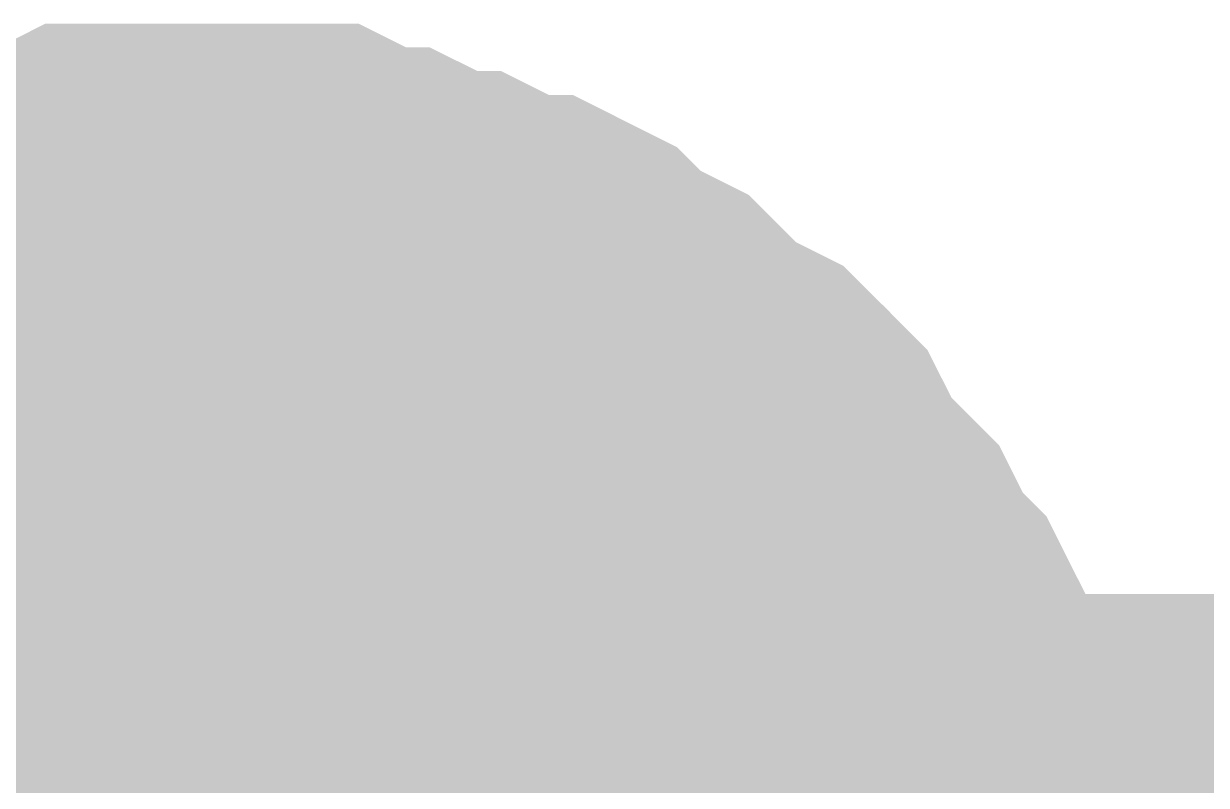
# Model space of a CAD drawing. Header units: inches. Extents: x 0 to 841, y 0 to 594.
# Drawn here: x 487.346 to 488.462, y 305.189 to 305.909 of the extents above; entities that cross this region are included whole.
import ezdxf

# ---------------------------------------------------------------- set-up
doc = ezdxf.new("R2010")
doc.units = ezdxf.units.IN
doc.layers.add('Sheet', color=255, linetype='Continuous')

msp = doc.modelspace()

# ---------------------------------------------------------------- linework, layer by layer
at = {"layer": 'Sheet'}
for points in [[(487.1772, 305.6917, 0.2997, 0.2997, 0), (487.2221, 305.6917, 0.2997, 0.2997, 0), (487.2446, 305.7142, 0.2997, 0.2997, 0), (487.2895, 305.7142, 0.2997, 0.2997, 0), (487.312, 305.7366, 0.2997, 0.2997, 0), (487.3569, 305.7366, 0.2997, 0.2997, 0), (487.4018, 305.7591, 0.2997, 0.2997, 0), (487.4243, 305.7591, 0.2997, 0.2997, 0), (487.4692, 305.7591, 0.2997, 0.2997, 0), (487.5141, 305.7591, 0.2997, 0.2997, 0)], [(487.1772, 305.6917, 0.2997, 0.2997, 0), (487.2221, 305.6917, 0.2997, 0.2997, 0), (487.2446, 305.7142, 0.2997, 0.2997, 0), (487.2895, 305.7142, 0.2997, 0.2997, 0), (487.312, 305.7366, 0.2997, 0.2997, 0), (487.3569, 305.7366, 0.2997, 0.2997, 0), (487.4018, 305.7591, 0.2997, 0.2997, 0), (487.4243, 305.7591, 0.2997, 0.2997, 0), (487.4692, 305.7591, 0.2997, 0.2997, 0), (487.5141, 305.7591, 0.2997, 0.2997, 0)], [(487.1772, 305.6917, 0.2997, 0.2997, 0), (487.2221, 305.6917, 0.2997, 0.2997, 0), (487.2446, 305.7142, 0.2997, 0.2997, 0), (487.2895, 305.7142, 0.2997, 0.2997, 0), (487.312, 305.7366, 0.2997, 0.2997, 0), (487.3569, 305.7366, 0.2997, 0.2997, 0), (487.4018, 305.7591, 0.2997, 0.2997, 0), (487.4243, 305.7591, 0.2997, 0.2997, 0), (487.4692, 305.7591, 0.2997, 0.2997, 0), (487.5141, 305.7591, 0.2997, 0.2997, 0)], [(487.1772, 305.6917, 0.2997, 0.2997, 0), (487.2221, 305.6917, 0.2997, 0.2997, 0), (487.2446, 305.7142, 0.2997, 0.2997, 0), (487.2895, 305.7142, 0.2997, 0.2997, 0), (487.312, 305.7366, 0.2997, 0.2997, 0), (487.3569, 305.7366, 0.2997, 0.2997, 0), (487.4018, 305.7591, 0.2997, 0.2997, 0), (487.4243, 305.7591, 0.2997, 0.2997, 0), (487.4692, 305.7591, 0.2997, 0.2997, 0), (487.5141, 305.7591, 0.2997, 0.2997, 0)], [(487.5141, 305.7591, 0.2997, 0.2997, 0), (487.5141, 305.7591, 0.2997, 0.2997, 0)], [(487.5141, 305.7591, 0.2997, 0.2997, 0), (487.559, 305.7591, 0.2997, 0.2997, 0), (487.5815, 305.7591, 0.2997, 0.2997, 0), (487.6264, 305.7591, 0.2997, 0.2997, 0), (487.6713, 305.7366, 0.2997, 0.2997, 0), (487.6938, 305.7366, 0.2997, 0.2997, 0), (487.7387, 305.7142, 0.2997, 0.2997, 0), (487.7611, 305.7142, 0.2997, 0.2997, 0), (487.8061, 305.6917, 0.2997, 0.2997, 0), (487.8285, 305.6917, 0.2997, 0.2997, 0), (487.8734, 305.6692, 0.2997, 0.2997, 0), (487.8959, 305.6468, 0.2997, 0.2997, 0), (487.9408, 305.6243, 0.2997, 0.2997, 0), (487.9633, 305.6019, 0.2997, 0.2997, 0), (487.9857, 305.5794, 0.2997, 0.2997, 0), (488.0306, 305.5569, 0.2997, 0.2997, 0), (488.0531, 305.5345, 0.2997, 0.2997, 0), (488.0755, 305.512, 0.2997, 0.2997, 0), (488.098, 305.4671, 0.2997, 0.2997, 0), (488.1205, 305.4446, 0.2997, 0.2997, 0), (488.1429, 305.4222, 0.2997, 0.2997, 0), (488.1654, 305.3773, 0.2997, 0.2997, 0), (488.1878, 305.3548, 0.2997, 0.2997, 0), (488.2103, 305.3099, 0.2997, 0.2997, 0), (488.2103, 305.2874, 0.2997, 0.2997, 0), (488.2327, 305.2425, 0.2997, 0.2997, 0), (488.2327, 305.2201, 0.2997, 0.2997, 0), (488.2552, 305.1751, 0.2997, 0.2997, 0), (488.2552, 305.1527, 0.2997, 0.2997, 0), (488.2777, 305.1078, 0.2997, 0.2997, 0), (488.2777, 305.0628, 0.2997, 0.2997, 0), (488.2777, 305.0404, 0.2997, 0.2997, 0), (488.2777, 304.9955, 0.2997, 0.2997, 0)], [(487.5141, 305.7591, 0.2997, 0.2997, 0), (487.5141, 305.7591, 0.2997, 0.2997, 0)], [(487.5141, 305.7591, 0.2997, 0.2997, 0), (487.559, 305.7591, 0.2997, 0.2997, 0), (487.5815, 305.7591, 0.2997, 0.2997, 0), (487.6264, 305.7591, 0.2997, 0.2997, 0), (487.6713, 305.7366, 0.2997, 0.2997, 0), (487.6938, 305.7366, 0.2997, 0.2997, 0), (487.7387, 305.7142, 0.2997, 0.2997, 0), (487.7611, 305.7142, 0.2997, 0.2997, 0), (487.8061, 305.6917, 0.2997, 0.2997, 0), (487.8285, 305.6917, 0.2997, 0.2997, 0), (487.8734, 305.6692, 0.2997, 0.2997, 0), (487.8959, 305.6468, 0.2997, 0.2997, 0), (487.9408, 305.6243, 0.2997, 0.2997, 0), (487.9633, 305.6019, 0.2997, 0.2997, 0), (487.9857, 305.5794, 0.2997, 0.2997, 0), (488.0306, 305.5569, 0.2997, 0.2997, 0), (488.0531, 305.5345, 0.2997, 0.2997, 0), (488.0755, 305.512, 0.2997, 0.2997, 0), (488.098, 305.4671, 0.2997, 0.2997, 0), (488.1205, 305.4446, 0.2997, 0.2997, 0), (488.1429, 305.4222, 0.2997, 0.2997, 0), (488.1654, 305.3773, 0.2997, 0.2997, 0), (488.1878, 305.3548, 0.2997, 0.2997, 0), (488.2103, 305.3099, 0.2997, 0.2997, 0), (488.2103, 305.2874, 0.2997, 0.2997, 0), (488.2327, 305.2425, 0.2997, 0.2997, 0), (488.2327, 305.2201, 0.2997, 0.2997, 0), (488.2552, 305.1751, 0.2997, 0.2997, 0), (488.2552, 305.1527, 0.2997, 0.2997, 0), (488.2777, 305.1078, 0.2997, 0.2997, 0), (488.2777, 305.0628, 0.2997, 0.2997, 0), (488.2777, 305.0404, 0.2997, 0.2997, 0), (488.2777, 304.9955, 0.2997, 0.2997, 0)], [(487.5141, 305.7591, 0.2997, 0.2997, 0), (487.5141, 305.7591, 0.2997, 0.2997, 0)], [(487.5141, 305.7591, 0.2997, 0.2997, 0), (487.559, 305.7591, 0.2997, 0.2997, 0), (487.5815, 305.7591, 0.2997, 0.2997, 0), (487.6264, 305.7591, 0.2997, 0.2997, 0), (487.6713, 305.7366, 0.2997, 0.2997, 0), (487.6938, 305.7366, 0.2997, 0.2997, 0), (487.7387, 305.7142, 0.2997, 0.2997, 0), (487.7611, 305.7142, 0.2997, 0.2997, 0), (487.8061, 305.6917, 0.2997, 0.2997, 0), (487.8285, 305.6917, 0.2997, 0.2997, 0), (487.8734, 305.6692, 0.2997, 0.2997, 0), (487.8959, 305.6468, 0.2997, 0.2997, 0), (487.9408, 305.6243, 0.2997, 0.2997, 0), (487.9633, 305.6019, 0.2997, 0.2997, 0), (487.9857, 305.5794, 0.2997, 0.2997, 0), (488.0306, 305.5569, 0.2997, 0.2997, 0), (488.0531, 305.5345, 0.2997, 0.2997, 0), (488.0755, 305.512, 0.2997, 0.2997, 0), (488.098, 305.4671, 0.2997, 0.2997, 0), (488.1205, 305.4446, 0.2997, 0.2997, 0), (488.1429, 305.4222, 0.2997, 0.2997, 0), (488.1654, 305.3773, 0.2997, 0.2997, 0), (488.1878, 305.3548, 0.2997, 0.2997, 0), (488.2103, 305.3099, 0.2997, 0.2997, 0), (488.2103, 305.2874, 0.2997, 0.2997, 0), (488.2327, 305.2425, 0.2997, 0.2997, 0), (488.2327, 305.2201, 0.2997, 0.2997, 0), (488.2552, 305.1751, 0.2997, 0.2997, 0), (488.2552, 305.1527, 0.2997, 0.2997, 0), (488.2777, 305.1078, 0.2997, 0.2997, 0), (488.2777, 305.0628, 0.2997, 0.2997, 0), (488.2777, 305.0404, 0.2997, 0.2997, 0), (488.2777, 304.9955, 0.2997, 0.2997, 0)], [(487.5141, 305.7591, 0.2997, 0.2997, 0), (487.5141, 305.7591, 0.2997, 0.2997, 0)], [(487.5141, 305.7591, 0.2997, 0.2997, 0), (487.559, 305.7591, 0.2997, 0.2997, 0), (487.5815, 305.7591, 0.2997, 0.2997, 0), (487.6264, 305.7591, 0.2997, 0.2997, 0), (487.6713, 305.7366, 0.2997, 0.2997, 0), (487.6938, 305.7366, 0.2997, 0.2997, 0), (487.7387, 305.7142, 0.2997, 0.2997, 0), (487.7611, 305.7142, 0.2997, 0.2997, 0), (487.8061, 305.6917, 0.2997, 0.2997, 0), (487.8285, 305.6917, 0.2997, 0.2997, 0), (487.8734, 305.6692, 0.2997, 0.2997, 0), (487.8959, 305.6468, 0.2997, 0.2997, 0), (487.9408, 305.6243, 0.2997, 0.2997, 0), (487.9633, 305.6019, 0.2997, 0.2997, 0), (487.9857, 305.5794, 0.2997, 0.2997, 0), (488.0306, 305.5569, 0.2997, 0.2997, 0), (488.0531, 305.5345, 0.2997, 0.2997, 0), (488.0755, 305.512, 0.2997, 0.2997, 0), (488.098, 305.4671, 0.2997, 0.2997, 0), (488.1205, 305.4446, 0.2997, 0.2997, 0), (488.1429, 305.4222, 0.2997, 0.2997, 0), (488.1654, 305.3773, 0.2997, 0.2997, 0), (488.1878, 305.3548, 0.2997, 0.2997, 0), (488.2103, 305.3099, 0.2997, 0.2997, 0), (488.2103, 305.2874, 0.2997, 0.2997, 0), (488.2327, 305.2425, 0.2997, 0.2997, 0), (488.2327, 305.2201, 0.2997, 0.2997, 0), (488.2552, 305.1751, 0.2997, 0.2997, 0), (488.2552, 305.1527, 0.2997, 0.2997, 0), (488.2777, 305.1078, 0.2997, 0.2997, 0), (488.2777, 305.0628, 0.2997, 0.2997, 0), (488.2777, 305.0404, 0.2997, 0.2997, 0), (488.2777, 304.9955, 0.2997, 0.2997, 0)], [(487.2895, 305.7142, 0.0991, 0.0991, 0), (487.312, 305.7366, 0.0991, 0.0991, 0), (487.3569, 305.7366, 0.0991, 0.0991, 0), (487.4018, 305.7591, 0.0991, 0.0991, 0), (487.4243, 305.7591, 0.0991, 0.0991, 0), (487.4692, 305.7591, 0.0991, 0.0991, 0), (487.5141, 305.7591, 0.0991, 0.0991, 0)], [(487.2895, 305.7142, 0.0991, 0.0991, 0), (487.312, 305.7366, 0.0991, 0.0991, 0), (487.3569, 305.7366, 0.0991, 0.0991, 0), (487.4018, 305.7591, 0.0991, 0.0991, 0), (487.4243, 305.7591, 0.0991, 0.0991, 0), (487.4692, 305.7591, 0.0991, 0.0991, 0), (487.5141, 305.7591, 0.0991, 0.0991, 0)], [(487.2895, 305.7142, 0.0991, 0.0991, 0), (487.312, 305.7366, 0.0991, 0.0991, 0), (487.3569, 305.7366, 0.0991, 0.0991, 0), (487.4018, 305.7591, 0.0991, 0.0991, 0), (487.4243, 305.7591, 0.0991, 0.0991, 0), (487.4692, 305.7591, 0.0991, 0.0991, 0), (487.5141, 305.7591, 0.0991, 0.0991, 0)], [(487.2895, 305.7142, 0.0991, 0.0991, 0), (487.312, 305.7366, 0.0991, 0.0991, 0), (487.3569, 305.7366, 0.0991, 0.0991, 0), (487.4018, 305.7591, 0.0991, 0.0991, 0), (487.4243, 305.7591, 0.0991, 0.0991, 0), (487.4692, 305.7591, 0.0991, 0.0991, 0), (487.5141, 305.7591, 0.0991, 0.0991, 0)], [(487.5141, 305.7591, 0.0991, 0.0991, 0), (487.5141, 305.7591, 0.0991, 0.0991, 0)], [(487.5141, 305.7591, 0.0991, 0.0991, 0), (487.559, 305.7591, 0.0991, 0.0991, 0), (487.5815, 305.7591, 0.0991, 0.0991, 0), (487.6264, 305.7591, 0.0991, 0.0991, 0), (487.6713, 305.7366, 0.0991, 0.0991, 0), (487.6938, 305.7366, 0.0991, 0.0991, 0), (487.7387, 305.7142, 0.0991, 0.0991, 0), (487.7611, 305.7142, 0.0991, 0.0991, 0), (487.8061, 305.6917, 0.0991, 0.0991, 0), (487.8285, 305.6917, 0.0991, 0.0991, 0), (487.8734, 305.6692, 0.0991, 0.0991, 0), (487.8959, 305.6468, 0.0991, 0.0991, 0), (487.9408, 305.6243, 0.0991, 0.0991, 0), (487.9633, 305.6019, 0.0991, 0.0991, 0), (487.9857, 305.5794, 0.0991, 0.0991, 0), (488.0306, 305.5569, 0.0991, 0.0991, 0), (488.0531, 305.5345, 0.0991, 0.0991, 0), (488.0755, 305.512, 0.0991, 0.0991, 0), (488.098, 305.4671, 0.0991, 0.0991, 0), (488.1205, 305.4446, 0.0991, 0.0991, 0), (488.1429, 305.4222, 0.0991, 0.0991, 0), (488.1654, 305.3773, 0.0991, 0.0991, 0), (488.1878, 305.3548, 0.0991, 0.0991, 0), (488.2103, 305.3099, 0.0991, 0.0991, 0), (488.2103, 305.2874, 0.0991, 0.0991, 0), (488.2327, 305.2425, 0.0991, 0.0991, 0), (488.2327, 305.2201, 0.0991, 0.0991, 0), (488.2552, 305.1751, 0.0991, 0.0991, 0), (488.2552, 305.1527, 0.0991, 0.0991, 0), (488.2777, 305.1078, 0.0991, 0.0991, 0)], [(487.5141, 305.7591, 0.0991, 0.0991, 0), (487.5141, 305.7591, 0.0991, 0.0991, 0)], [(487.5141, 305.7591, 0.0991, 0.0991, 0), (487.559, 305.7591, 0.0991, 0.0991, 0), (487.5815, 305.7591, 0.0991, 0.0991, 0), (487.6264, 305.7591, 0.0991, 0.0991, 0), (487.6713, 305.7366, 0.0991, 0.0991, 0), (487.6938, 305.7366, 0.0991, 0.0991, 0), (487.7387, 305.7142, 0.0991, 0.0991, 0), (487.7611, 305.7142, 0.0991, 0.0991, 0), (487.8061, 305.6917, 0.0991, 0.0991, 0), (487.8285, 305.6917, 0.0991, 0.0991, 0), (487.8734, 305.6692, 0.0991, 0.0991, 0), (487.8959, 305.6468, 0.0991, 0.0991, 0), (487.9408, 305.6243, 0.0991, 0.0991, 0), (487.9633, 305.6019, 0.0991, 0.0991, 0), (487.9857, 305.5794, 0.0991, 0.0991, 0), (488.0306, 305.5569, 0.0991, 0.0991, 0), (488.0531, 305.5345, 0.0991, 0.0991, 0), (488.0755, 305.512, 0.0991, 0.0991, 0), (488.098, 305.4671, 0.0991, 0.0991, 0), (488.1205, 305.4446, 0.0991, 0.0991, 0), (488.1429, 305.4222, 0.0991, 0.0991, 0), (488.1654, 305.3773, 0.0991, 0.0991, 0), (488.1878, 305.3548, 0.0991, 0.0991, 0), (488.2103, 305.3099, 0.0991, 0.0991, 0), (488.2103, 305.2874, 0.0991, 0.0991, 0), (488.2327, 305.2425, 0.0991, 0.0991, 0), (488.2327, 305.2201, 0.0991, 0.0991, 0), (488.2552, 305.1751, 0.0991, 0.0991, 0), (488.2552, 305.1527, 0.0991, 0.0991, 0), (488.2777, 305.1078, 0.0991, 0.0991, 0)], [(487.5141, 305.7591, 0.0991, 0.0991, 0), (487.5141, 305.7591, 0.0991, 0.0991, 0)], [(487.5141, 305.7591, 0.0991, 0.0991, 0), (487.559, 305.7591, 0.0991, 0.0991, 0), (487.5815, 305.7591, 0.0991, 0.0991, 0), (487.6264, 305.7591, 0.0991, 0.0991, 0), (487.6713, 305.7366, 0.0991, 0.0991, 0), (487.6938, 305.7366, 0.0991, 0.0991, 0), (487.7387, 305.7142, 0.0991, 0.0991, 0), (487.7611, 305.7142, 0.0991, 0.0991, 0), (487.8061, 305.6917, 0.0991, 0.0991, 0), (487.8285, 305.6917, 0.0991, 0.0991, 0), (487.8734, 305.6692, 0.0991, 0.0991, 0), (487.8959, 305.6468, 0.0991, 0.0991, 0), (487.9408, 305.6243, 0.0991, 0.0991, 0), (487.9633, 305.6019, 0.0991, 0.0991, 0), (487.9857, 305.5794, 0.0991, 0.0991, 0), (488.0306, 305.5569, 0.0991, 0.0991, 0), (488.0531, 305.5345, 0.0991, 0.0991, 0), (488.0755, 305.512, 0.0991, 0.0991, 0), (488.098, 305.4671, 0.0991, 0.0991, 0), (488.1205, 305.4446, 0.0991, 0.0991, 0), (488.1429, 305.4222, 0.0991, 0.0991, 0), (488.1654, 305.3773, 0.0991, 0.0991, 0), (488.1878, 305.3548, 0.0991, 0.0991, 0), (488.2103, 305.3099, 0.0991, 0.0991, 0), (488.2103, 305.2874, 0.0991, 0.0991, 0), (488.2327, 305.2425, 0.0991, 0.0991, 0), (488.2327, 305.2201, 0.0991, 0.0991, 0), (488.2552, 305.1751, 0.0991, 0.0991, 0), (488.2552, 305.1527, 0.0991, 0.0991, 0), (488.2777, 305.1078, 0.0991, 0.0991, 0)], [(487.5141, 305.7591, 0.0991, 0.0991, 0), (487.5141, 305.7591, 0.0991, 0.0991, 0)], [(487.5141, 305.7591, 0.0991, 0.0991, 0), (487.559, 305.7591, 0.0991, 0.0991, 0), (487.5815, 305.7591, 0.0991, 0.0991, 0), (487.6264, 305.7591, 0.0991, 0.0991, 0), (487.6713, 305.7366, 0.0991, 0.0991, 0), (487.6938, 305.7366, 0.0991, 0.0991, 0), (487.7387, 305.7142, 0.0991, 0.0991, 0), (487.7611, 305.7142, 0.0991, 0.0991, 0), (487.8061, 305.6917, 0.0991, 0.0991, 0), (487.8285, 305.6917, 0.0991, 0.0991, 0), (487.8734, 305.6692, 0.0991, 0.0991, 0), (487.8959, 305.6468, 0.0991, 0.0991, 0), (487.9408, 305.6243, 0.0991, 0.0991, 0), (487.9633, 305.6019, 0.0991, 0.0991, 0), (487.9857, 305.5794, 0.0991, 0.0991, 0), (488.0306, 305.5569, 0.0991, 0.0991, 0), (488.0531, 305.5345, 0.0991, 0.0991, 0), (488.0755, 305.512, 0.0991, 0.0991, 0), (488.098, 305.4671, 0.0991, 0.0991, 0), (488.1205, 305.4446, 0.0991, 0.0991, 0), (488.1429, 305.4222, 0.0991, 0.0991, 0), (488.1654, 305.3773, 0.0991, 0.0991, 0), (488.1878, 305.3548, 0.0991, 0.0991, 0), (488.2103, 305.3099, 0.0991, 0.0991, 0), (488.2103, 305.2874, 0.0991, 0.0991, 0), (488.2327, 305.2425, 0.0991, 0.0991, 0), (488.2327, 305.2201, 0.0991, 0.0991, 0), (488.2552, 305.1751, 0.0991, 0.0991, 0), (488.2552, 305.1527, 0.0991, 0.0991, 0), (488.2777, 305.1078, 0.0991, 0.0991, 0)], [(487.1772, 305.3773, 0.2997, 0.2997, 0), (487.1997, 305.3997, 0.2997, 0.2997, 0), (487.2221, 305.3997, 0.2997, 0.2997, 0), (487.2446, 305.4222, 0.2997, 0.2997, 0), (487.2671, 305.4222, 0.2997, 0.2997, 0), (487.2895, 305.4446, 0.2997, 0.2997, 0), (487.312, 305.4446, 0.2997, 0.2997, 0), (487.3344, 305.4671, 0.2997, 0.2997, 0), (487.3569, 305.4671, 0.2997, 0.2997, 0), (487.3794, 305.4671, 0.2997, 0.2997, 0), (487.4018, 305.4896, 0.2997, 0.2997, 0), (487.4243, 305.4896, 0.2997, 0.2997, 0), (487.4692, 305.4896, 0.2997, 0.2997, 0), (487.4916, 305.4896, 0.2997, 0.2997, 0), (487.5141, 305.4896, 0.2997, 0.2997, 0)], [(487.1772, 305.3773, 0.2997, 0.2997, 0), (487.1997, 305.3997, 0.2997, 0.2997, 0), (487.2221, 305.3997, 0.2997, 0.2997, 0), (487.2446, 305.4222, 0.2997, 0.2997, 0), (487.2671, 305.4222, 0.2997, 0.2997, 0), (487.2895, 305.4446, 0.2997, 0.2997, 0), (487.312, 305.4446, 0.2997, 0.2997, 0), (487.3344, 305.4671, 0.2997, 0.2997, 0), (487.3569, 305.4671, 0.2997, 0.2997, 0), (487.3794, 305.4671, 0.2997, 0.2997, 0), (487.4018, 305.4896, 0.2997, 0.2997, 0), (487.4243, 305.4896, 0.2997, 0.2997, 0), (487.4692, 305.4896, 0.2997, 0.2997, 0), (487.4916, 305.4896, 0.2997, 0.2997, 0), (487.5141, 305.4896, 0.2997, 0.2997, 0)], [(487.1772, 305.3773, 0.2997, 0.2997, 0), (487.1997, 305.3997, 0.2997, 0.2997, 0), (487.2221, 305.3997, 0.2997, 0.2997, 0), (487.2446, 305.4222, 0.2997, 0.2997, 0), (487.2671, 305.4222, 0.2997, 0.2997, 0), (487.2895, 305.4446, 0.2997, 0.2997, 0), (487.312, 305.4446, 0.2997, 0.2997, 0), (487.3344, 305.4671, 0.2997, 0.2997, 0), (487.3569, 305.4671, 0.2997, 0.2997, 0), (487.3794, 305.4671, 0.2997, 0.2997, 0), (487.4018, 305.4896, 0.2997, 0.2997, 0), (487.4243, 305.4896, 0.2997, 0.2997, 0), (487.4692, 305.4896, 0.2997, 0.2997, 0), (487.4916, 305.4896, 0.2997, 0.2997, 0), (487.5141, 305.4896, 0.2997, 0.2997, 0)], [(487.5141, 305.4896, 0.2997, 0.2997, 0), (487.5141, 305.4896, 0.2997, 0.2997, 0)], [(487.5141, 305.4896, 0.2997, 0.2997, 0), (487.5366, 305.4896, 0.2997, 0.2997, 0), (487.559, 305.4896, 0.2997, 0.2997, 0), (487.5815, 305.4896, 0.2997, 0.2997, 0), (487.6039, 305.4896, 0.2997, 0.2997, 0), (487.6264, 305.4671, 0.2997, 0.2997, 0), (487.6488, 305.4671, 0.2997, 0.2997, 0), (487.6938, 305.4671, 0.2997, 0.2997, 0), (487.6938, 305.4446, 0.2997, 0.2997, 0), (487.7162, 305.4446, 0.2997, 0.2997, 0), (487.7387, 305.4222, 0.2997, 0.2997, 0), (487.7611, 305.4222, 0.2997, 0.2997, 0), (487.7836, 305.3997, 0.2997, 0.2997, 0), (487.8061, 305.3997, 0.2997, 0.2997, 0), (487.8285, 305.3773, 0.2997, 0.2997, 0), (487.851, 305.3548, 0.2997, 0.2997, 0), (487.8734, 305.3548, 0.2997, 0.2997, 0), (487.8734, 305.3324, 0.2997, 0.2997, 0), (487.8959, 305.3099, 0.2997, 0.2997, 0), (487.9183, 305.2874, 0.2997, 0.2997, 0), (487.9183, 305.265, 0.2997, 0.2997, 0), (487.9408, 305.2425, 0.2997, 0.2997, 0), (487.9408, 305.2201, 0.2997, 0.2997, 0), (487.9633, 305.1976, 0.2997, 0.2997, 0), (487.9633, 305.1751, 0.2997, 0.2997, 0), (487.9857, 305.1751, 0.2997, 0.2997, 0), (487.9857, 305.1302, 0.2997, 0.2997, 0), (487.9857, 305.1078, 0.2997, 0.2997, 0), (488.0082, 305.0853, 0.2997, 0.2997, 0), (488.0082, 305.0628, 0.2997, 0.2997, 0), (488.0082, 305.0404, 0.2997, 0.2997, 0), (488.0082, 305.0179, 0.2997, 0.2997, 0)], [(487.5141, 305.4896, 0.2997, 0.2997, 0), (487.5141, 305.4896, 0.2997, 0.2997, 0)], [(487.5141, 305.4896, 0.2997, 0.2997, 0), (487.5366, 305.4896, 0.2997, 0.2997, 0), (487.559, 305.4896, 0.2997, 0.2997, 0), (487.5815, 305.4896, 0.2997, 0.2997, 0), (487.6039, 305.4896, 0.2997, 0.2997, 0), (487.6264, 305.4671, 0.2997, 0.2997, 0), (487.6488, 305.4671, 0.2997, 0.2997, 0), (487.6938, 305.4671, 0.2997, 0.2997, 0), (487.6938, 305.4446, 0.2997, 0.2997, 0), (487.7162, 305.4446, 0.2997, 0.2997, 0), (487.7387, 305.4222, 0.2997, 0.2997, 0), (487.7611, 305.4222, 0.2997, 0.2997, 0), (487.7836, 305.3997, 0.2997, 0.2997, 0), (487.8061, 305.3997, 0.2997, 0.2997, 0), (487.8285, 305.3773, 0.2997, 0.2997, 0), (487.851, 305.3548, 0.2997, 0.2997, 0), (487.8734, 305.3548, 0.2997, 0.2997, 0), (487.8734, 305.3324, 0.2997, 0.2997, 0), (487.8959, 305.3099, 0.2997, 0.2997, 0), (487.9183, 305.2874, 0.2997, 0.2997, 0), (487.9183, 305.265, 0.2997, 0.2997, 0), (487.9408, 305.2425, 0.2997, 0.2997, 0), (487.9408, 305.2201, 0.2997, 0.2997, 0), (487.9633, 305.1976, 0.2997, 0.2997, 0), (487.9633, 305.1751, 0.2997, 0.2997, 0), (487.9857, 305.1751, 0.2997, 0.2997, 0), (487.9857, 305.1302, 0.2997, 0.2997, 0), (487.9857, 305.1078, 0.2997, 0.2997, 0), (488.0082, 305.0853, 0.2997, 0.2997, 0), (488.0082, 305.0628, 0.2997, 0.2997, 0), (488.0082, 305.0404, 0.2997, 0.2997, 0), (488.0082, 305.0179, 0.2997, 0.2997, 0)], [(487.5141, 305.4896, 0.2997, 0.2997, 0), (487.5141, 305.4896, 0.2997, 0.2997, 0)], [(487.5141, 305.4896, 0.2997, 0.2997, 0), (487.5366, 305.4896, 0.2997, 0.2997, 0), (487.559, 305.4896, 0.2997, 0.2997, 0), (487.5815, 305.4896, 0.2997, 0.2997, 0), (487.6039, 305.4896, 0.2997, 0.2997, 0), (487.6264, 305.4671, 0.2997, 0.2997, 0), (487.6488, 305.4671, 0.2997, 0.2997, 0), (487.6938, 305.4671, 0.2997, 0.2997, 0), (487.6938, 305.4446, 0.2997, 0.2997, 0), (487.7162, 305.4446, 0.2997, 0.2997, 0), (487.7387, 305.4222, 0.2997, 0.2997, 0), (487.7611, 305.4222, 0.2997, 0.2997, 0), (487.7836, 305.3997, 0.2997, 0.2997, 0), (487.8061, 305.3997, 0.2997, 0.2997, 0), (487.8285, 305.3773, 0.2997, 0.2997, 0), (487.851, 305.3548, 0.2997, 0.2997, 0), (487.8734, 305.3548, 0.2997, 0.2997, 0), (487.8734, 305.3324, 0.2997, 0.2997, 0), (487.8959, 305.3099, 0.2997, 0.2997, 0), (487.9183, 305.2874, 0.2997, 0.2997, 0), (487.9183, 305.265, 0.2997, 0.2997, 0), (487.9408, 305.2425, 0.2997, 0.2997, 0), (487.9408, 305.2201, 0.2997, 0.2997, 0), (487.9633, 305.1976, 0.2997, 0.2997, 0), (487.9633, 305.1751, 0.2997, 0.2997, 0), (487.9857, 305.1751, 0.2997, 0.2997, 0), (487.9857, 305.1302, 0.2997, 0.2997, 0), (487.9857, 305.1078, 0.2997, 0.2997, 0), (488.0082, 305.0853, 0.2997, 0.2997, 0), (488.0082, 305.0628, 0.2997, 0.2997, 0), (488.0082, 305.0404, 0.2997, 0.2997, 0), (488.0082, 305.0179, 0.2997, 0.2997, 0)], [(487.2895, 305.4446, 0.0991, 0.0991, 0), (487.312, 305.4446, 0.0991, 0.0991, 0), (487.3344, 305.4671, 0.0991, 0.0991, 0), (487.3569, 305.4671, 0.0991, 0.0991, 0), (487.3794, 305.4671, 0.0991, 0.0991, 0), (487.4018, 305.4896, 0.0991, 0.0991, 0), (487.4243, 305.4896, 0.0991, 0.0991, 0), (487.4692, 305.4896, 0.0991, 0.0991, 0), (487.4916, 305.4896, 0.0991, 0.0991, 0), (487.5141, 305.4896, 0.0991, 0.0991, 0)], [(487.2895, 305.4446, 0.0991, 0.0991, 0), (487.312, 305.4446, 0.0991, 0.0991, 0), (487.3344, 305.4671, 0.0991, 0.0991, 0), (487.3569, 305.4671, 0.0991, 0.0991, 0), (487.3794, 305.4671, 0.0991, 0.0991, 0), (487.4018, 305.4896, 0.0991, 0.0991, 0), (487.4243, 305.4896, 0.0991, 0.0991, 0), (487.4692, 305.4896, 0.0991, 0.0991, 0), (487.4916, 305.4896, 0.0991, 0.0991, 0), (487.5141, 305.4896, 0.0991, 0.0991, 0)], [(487.2895, 305.4446, 0.0991, 0.0991, 0), (487.312, 305.4446, 0.0991, 0.0991, 0), (487.3344, 305.4671, 0.0991, 0.0991, 0), (487.3569, 305.4671, 0.0991, 0.0991, 0), (487.3794, 305.4671, 0.0991, 0.0991, 0), (487.4018, 305.4896, 0.0991, 0.0991, 0), (487.4243, 305.4896, 0.0991, 0.0991, 0), (487.4692, 305.4896, 0.0991, 0.0991, 0), (487.4916, 305.4896, 0.0991, 0.0991, 0), (487.5141, 305.4896, 0.0991, 0.0991, 0)], [(487.5141, 305.4896, 0.0991, 0.0991, 0), (487.5141, 305.4896, 0.0991, 0.0991, 0)], [(487.5141, 305.4896, 0.0991, 0.0991, 0), (487.5366, 305.4896, 0.0991, 0.0991, 0), (487.559, 305.4896, 0.0991, 0.0991, 0), (487.5815, 305.4896, 0.0991, 0.0991, 0), (487.6039, 305.4896, 0.0991, 0.0991, 0), (487.6264, 305.4671, 0.0991, 0.0991, 0), (487.6488, 305.4671, 0.0991, 0.0991, 0), (487.6938, 305.4671, 0.0991, 0.0991, 0), (487.6938, 305.4446, 0.0991, 0.0991, 0), (487.7162, 305.4446, 0.0991, 0.0991, 0), (487.7387, 305.4222, 0.0991, 0.0991, 0), (487.7611, 305.4222, 0.0991, 0.0991, 0), (487.7836, 305.3997, 0.0991, 0.0991, 0), (487.8061, 305.3997, 0.0991, 0.0991, 0), (487.8285, 305.3773, 0.0991, 0.0991, 0), (487.851, 305.3548, 0.0991, 0.0991, 0), (487.8734, 305.3548, 0.0991, 0.0991, 0), (487.8734, 305.3324, 0.0991, 0.0991, 0), (487.8959, 305.3099, 0.0991, 0.0991, 0), (487.9183, 305.2874, 0.0991, 0.0991, 0), (487.9183, 305.265, 0.0991, 0.0991, 0), (487.9408, 305.2425, 0.0991, 0.0991, 0), (487.9408, 305.2201, 0.0991, 0.0991, 0), (487.9633, 305.1976, 0.0991, 0.0991, 0), (487.9633, 305.1751, 0.0991, 0.0991, 0), (487.9857, 305.1751, 0.0991, 0.0991, 0), (487.9857, 305.1302, 0.0991, 0.0991, 0)], [(487.5141, 305.4896, 0.0991, 0.0991, 0), (487.5141, 305.4896, 0.0991, 0.0991, 0)], [(487.5141, 305.4896, 0.0991, 0.0991, 0), (487.5366, 305.4896, 0.0991, 0.0991, 0), (487.559, 305.4896, 0.0991, 0.0991, 0), (487.5815, 305.4896, 0.0991, 0.0991, 0), (487.6039, 305.4896, 0.0991, 0.0991, 0), (487.6264, 305.4671, 0.0991, 0.0991, 0), (487.6488, 305.4671, 0.0991, 0.0991, 0), (487.6938, 305.4671, 0.0991, 0.0991, 0), (487.6938, 305.4446, 0.0991, 0.0991, 0), (487.7162, 305.4446, 0.0991, 0.0991, 0), (487.7387, 305.4222, 0.0991, 0.0991, 0), (487.7611, 305.4222, 0.0991, 0.0991, 0), (487.7836, 305.3997, 0.0991, 0.0991, 0), (487.8061, 305.3997, 0.0991, 0.0991, 0), (487.8285, 305.3773, 0.0991, 0.0991, 0), (487.851, 305.3548, 0.0991, 0.0991, 0), (487.8734, 305.3548, 0.0991, 0.0991, 0), (487.8734, 305.3324, 0.0991, 0.0991, 0), (487.8959, 305.3099, 0.0991, 0.0991, 0), (487.9183, 305.2874, 0.0991, 0.0991, 0), (487.9183, 305.265, 0.0991, 0.0991, 0), (487.9408, 305.2425, 0.0991, 0.0991, 0), (487.9408, 305.2201, 0.0991, 0.0991, 0), (487.9633, 305.1976, 0.0991, 0.0991, 0), (487.9633, 305.1751, 0.0991, 0.0991, 0), (487.9857, 305.1751, 0.0991, 0.0991, 0), (487.9857, 305.1302, 0.0991, 0.0991, 0)], [(487.5141, 305.4896, 0.0991, 0.0991, 0), (487.5141, 305.4896, 0.0991, 0.0991, 0)], [(487.5141, 305.4896, 0.0991, 0.0991, 0), (487.5366, 305.4896, 0.0991, 0.0991, 0), (487.559, 305.4896, 0.0991, 0.0991, 0), (487.5815, 305.4896, 0.0991, 0.0991, 0), (487.6039, 305.4896, 0.0991, 0.0991, 0), (487.6264, 305.4671, 0.0991, 0.0991, 0), (487.6488, 305.4671, 0.0991, 0.0991, 0), (487.6938, 305.4671, 0.0991, 0.0991, 0), (487.6938, 305.4446, 0.0991, 0.0991, 0), (487.7162, 305.4446, 0.0991, 0.0991, 0), (487.7387, 305.4222, 0.0991, 0.0991, 0), (487.7611, 305.4222, 0.0991, 0.0991, 0), (487.7836, 305.3997, 0.0991, 0.0991, 0), (487.8061, 305.3997, 0.0991, 0.0991, 0), (487.8285, 305.3773, 0.0991, 0.0991, 0), (487.851, 305.3548, 0.0991, 0.0991, 0), (487.8734, 305.3548, 0.0991, 0.0991, 0), (487.8734, 305.3324, 0.0991, 0.0991, 0), (487.8959, 305.3099, 0.0991, 0.0991, 0), (487.9183, 305.2874, 0.0991, 0.0991, 0), (487.9183, 305.265, 0.0991, 0.0991, 0), (487.9408, 305.2425, 0.0991, 0.0991, 0), (487.9408, 305.2201, 0.0991, 0.0991, 0), (487.9633, 305.1976, 0.0991, 0.0991, 0), (487.9633, 305.1751, 0.0991, 0.0991, 0), (487.9857, 305.1751, 0.0991, 0.0991, 0), (487.9857, 305.1302, 0.0991, 0.0991, 0)], [(467.5042, 304.9955, 0.7493, 0.7493, 0), (487.5141, 304.9955, 0.7493, 0.7493, 0)], [(492.4997, 304.9955, 0.7493, 0.7493, 0), (487.5141, 304.9955, 0.7493, 0.7493, 0)], [(487.5141, 304.9955, 0.7493, 0.7493, 0), (487.5141, 289.9927, 0.7493, 0.7493, 0)]]:
    msp.add_lwpolyline(points, format="xyseb", dxfattribs=at)
msp.add_lwpolyline([(487.246, 305, 0.508, 0.508, 1), (487.754, 305, 0.508, 0.508, 1)], format="xyseb", close=True, dxfattribs=at)

doc.saveas('drawing.dxf')
